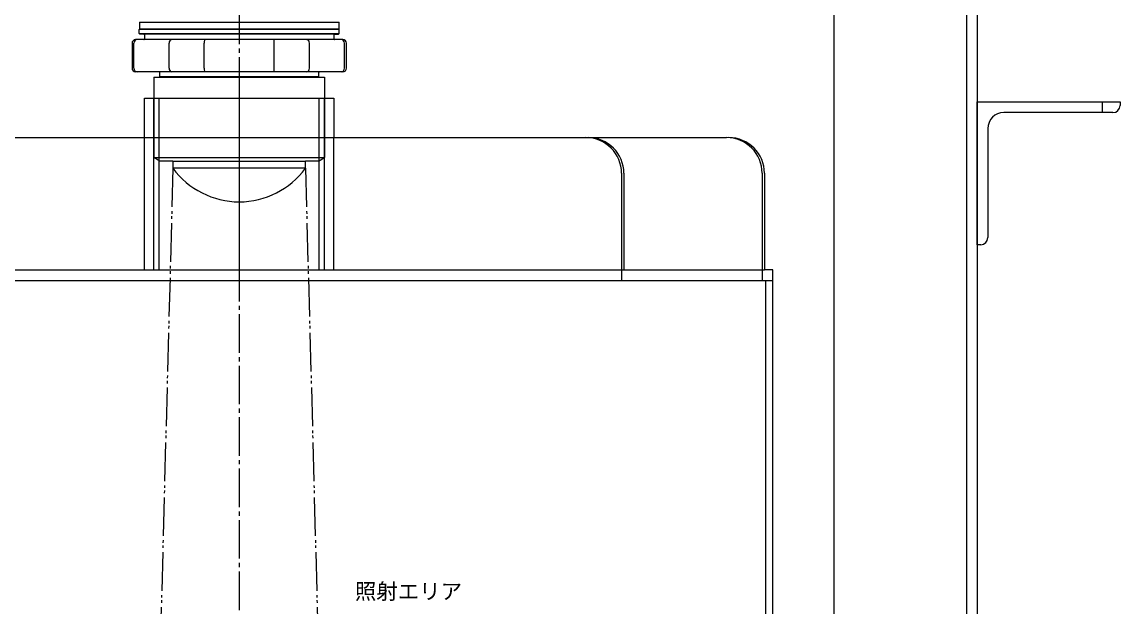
# Model space of a CAD drawing. Units: millimetres at full size. Extents: x -5218 to 5218, y -4308 to 3712.
# Drawn here: x -3207.8 to -2900.5, y 1103.2 to 1267 of the extents above; entities that cross this region are included whole.
import ezdxf
from ezdxf.enums import TextEntityAlignment as Align

# ---------------------------------------------------------------- set-up
doc = ezdxf.new("R2010")
doc.units = ezdxf.units.MM
doc.header["$LTSCALE"] = 1.2
doc.linetypes.add('CHAIN2', pattern=[12, 9, -1, 1, -1])
doc.linetypes.add('DOUBLE_CHAIN2', pattern=[12.8, 9, -1, 0.6, -0.6, 0.6, -1])
for name, color, linetype, lineweight in [('0-1_01_外形線', 134, 'Continuous', 9), ('0-2_03_かくれ線', 5, 'Continuous', 9), ('0-3_04_中心線', 4, 'CHAIN2', 9), ('0-6_05_仮想線', 7, 'DOUBLE_CHAIN2', 9), ('0-7_0', 134, 'Continuous', 9), ('0-C_07_寸法線', 3, 'Continuous', 9)]:
    doc.layers.add(name, color=color, linetype=linetype, lineweight=lineweight)
doc.styles.add('Arial', font='')
doc.styles.get('Arial').set_extended_font_data('Arial')

msp = doc.modelspace()

# ---------------------------------------------------------------- linework, layer by layer
at = {"layer": '0-1_01_外形線'}
for p, q in [((-3174.988, 1266.906), (-3174.988, 1265.006)), ((-3174.988, 1266.906), (-3119.088, 1266.906)), ((-3119.088, 1265.006), (-3119.088, 1266.906)), ((-3174.838, 1265.006), (-3175.038, 1264.806)), ((-3119.038, 1264.806), (-3175.038, 1264.806)), ((-3175.038, 1263.706), (-3175.038, 1264.806)), ((-3175.038, 1263.706), (-3119.038, 1263.706)), ((-3174.838, 1263.506), (-3175.038, 1263.706)), ((-3174.838, 1265.006), (-3174.988, 1265.006)), ((-3174.838, 1265.006), (-3119.238, 1265.006)), ((-3173.738, 1263.506), (-3174.838, 1263.506)), ((-3120.338, 1263.506), (-3173.738, 1263.506)), ((-3173.538, 1263.306), (-3173.538, 1262.206)), ((-3120.538, 1263.306), (-3120.538, 1262.206)), ((-3120.338, 1263.506), (-3119.238, 1263.506)), ((-3119.238, 1265.006), (-3119.038, 1264.806)), ((-3119.238, 1265.006), (-3119.088, 1265.006)), ((-3119.238, 1263.506), (-3119.038, 1263.706)), ((-3119.038, 1263.706), (-3119.038, 1264.806)), ((-3177.038, 1261.006), (-3177.038, 1254.006)), ((-3176.496, 1254.006), (-3176.496, 1261.006)), ((-3166.684, 1254.006), (-3166.684, 1261.006)), ((-3156.85, 1254.006), (-3156.85, 1261.006)), ((-3137.226, 1254.006), (-3137.226, 1261.006)), ((-3127.392, 1254.006), (-3127.392, 1261.006)), ((-3117.58, 1254.006), (-3117.58, 1261.006)), ((-3117.038, 1254.006), (-3117.038, 1261.006)), ((-3169.488, 1253.006), (-3176.038, 1253.006)), ((-3170.94, 1251.506), (-3170.94, 1245.589)), ((-3124.588, 1253.006), (-3169.488, 1253.006)), ((-3169.288, 1251.706), (-3169.288, 1252.806)), ((-3169.288, 1251.706), (-3124.788, 1251.706)), ((-3124.788, 1251.706), (-3124.788, 1252.806)), ((-3118.038, 1253.006), (-3124.588, 1253.006)), ((-2905.538, 1244.589), (-2905.538, 1241.589)), ((-2900.538, 1244.589), (-2900.538, 1243.589)), ((-2902.538, 1241.589), (-2933.038, 1241.589)), ((-2937.538, 1237.089), (-2937.538, 1206.589)), ((-3380.52, 1234.589), (-3010.69, 1234.589)), ((-3000.69, 1224.589), (-3000.69, 1194.589)), ((-3000.041, 1224.589), (-3000.041, 1197.589)), ((-2997.719, 1197.589), (-3000.041, 1197.589)), ((-2997.719, 1194.589), (-2997.719, 1197.589)), ((-2997.719, 284.59), (-2997.719, 1194.589))]:
    msp.add_line(p, q, dxfattribs=at)
for points in [[(-2980.538, 284.59), (-2980.538, 1444.589), (-2940.538, 1444.589), (-2940.538, 284.59)], [(-3118.038, 1262.006), (-3120.338, 1262.006), (-3173.738, 1262.006), (-3176.038, 1262.006)], [(-3170.94, 1251.506), (-3123.137, 1251.506), (-3123.137, 1245.589)], [(-3173.538, 1234.589), (-3173.538, 1245.589), (-3120.538, 1245.589), (-3120.538, 1234.589)], [(-2939.538, 1204.589), (-2940.538, 1204.589), (-2940.538, 1244.589), (-2900.538, 1244.589)]]:
    msp.add_lwpolyline(points, dxfattribs=at)
for centre, radius, start, end in [((-3173.738, 1263.306), 0.2, 0, 90), ((-3120.338, 1263.306), 0.2, 90, 180), ((-3176.038, 1261.006), 1, 90, 180), ((-3175.52, 1261.03), 0.977, 91.4898, 181.39733), ((-3173.738, 1262.206), 0.2, 270, 0), ((-3165.767, 1261.095), 0.921, 98.46972, 185.53549), ((-3153.125, 1261.092), 3.727, 168.62647, 181.31156), ((-3156.492, 1261.788), 0.289, 130.80311, 172.28959), ((-3137.584, 1261.788), 0.289, 7.71041, 49.19689), ((-3140.952, 1261.092), 3.727, 358.68844, 11.37353), ((-3128.309, 1261.095), 0.921, 354.46451, 81.53028), ((-3120.338, 1262.206), 0.2, 180, 270), ((-3118.557, 1261.03), 0.977, 358.60267, 88.5102), ((-3118.038, 1261.006), 1, 0, 90), ((-3176.038, 1254.006), 1, 180, 270), ((-3175.52, 1253.983), 0.977, 178.60267, 268.5102), ((-3165.767, 1253.918), 0.921, 174.46451, 261.53028), ((-3153.125, 1253.921), 3.727, 178.68844, 191.37353), ((-3140.952, 1253.921), 3.727, 348.62647, 1.31156), ((-3128.309, 1253.918), 0.921, 278.46972, 5.53549), ((-3118.557, 1253.983), 0.977, 271.4898, 1.39733), ((-3118.038, 1254.006), 1, 270, 0), ((-3169.488, 1252.806), 0.2, 0, 90), ((-3156.492, 1253.225), 0.289, 187.71041, 229.19689), ((-3137.584, 1253.225), 0.289, 310.80311, 352.28959), ((-3124.588, 1252.806), 0.2, 90, 180), ((-2933.038, 1237.089), 4.5, 90, 180), ((-2902.538, 1243.589), 2, 270, 0), ((-3010.69, 1224.589), 10, 0, 90), ((-3010.041, 1224.589), 10, 0, 90), ((-2939.538, 1206.589), 2, 270, 0)]:
    msp.add_arc(centre, radius, start, end, dxfattribs=at)
at = {"layer": '0-2_03_かくれ線'}
for p, q in [((-2943.538, 1444.589), (-2943.538, 94.59)), ((-3170.94, 1245.589), (-3170.94, 1229.006)), ((-3170.94, 1197.589), (-3170.94, 1245.589)), ((-3169.461, 1197.589), (-3169.461, 1245.589)), ((-3124.616, 1197.589), (-3124.616, 1245.589)), ((-3123.137, 1197.589), (-3123.137, 1245.589)), ((-3123.137, 1245.589), (-3123.137, 1229.006)), ((-3173.538, 1197.589), (-3173.538, 1234.589)), ((-3120.538, 1197.589), (-3120.538, 1234.589)), ((-3170.94, 1229.006), (-3123.137, 1229.006)), ((-3165.588, 1228.006), (-3165.588, 1226.006)), ((-3165.588, 1228.006), (-3128.488, 1228.006)), ((-3128.488, 1226.006), (-3128.488, 1228.006)), ((-3124.869, 1228.006), (-3128.488, 1228.006)), ((-3124.869, 1228.006), (-3123.137, 1229.006)), ((-3128.488, 1226.006), (-3165.588, 1226.006)), ((-3040.042, 1224.589), (-3040.042, 1194.589)), ((-3039.393, 1224.589), (-3039.393, 1197.589)), ((-3634.035, 1197.589), (-3000.041, 1197.589)), ((-3173.538, 1197.589), (-3120.538, 1197.589)), ((-2999.719, 1194.589), (-2999.719, 284.59))]:
    msp.add_line(p, q, dxfattribs=at)
msp.add_lwpolyline([(-3165.588, 1228.006), (-3169.208, 1228.006), (-3170.94, 1229.006)], dxfattribs=at)
for centre, radius, start, end in [((-3050.042, 1224.589), 10, 0, 90), ((-3049.393, 1224.589), 10, 0, 90), ((-3147.038, 1239.616), 23.007, 216.26695, 323.73305)]:
    msp.add_arc(centre, radius, start, end, dxfattribs=at)
at = {"layer": '0-3_04_中心線'}
for p, q in [((-3147.038, 1415.528), (-3147.038, 924.124)), ((-3147.038, 1250.589), (-3147.038, 1192.589))]:
    msp.add_line(p, q, dxfattribs=at)
at = {"layer": '0-6_05_仮想線'}
for p, q in [((-3165.588, 1226.006), (-3173.575, 926.007)), ((-3128.488, 1226.006), (-3120.501, 926.007))]:
    msp.add_line(p, q, dxfattribs=at)
at = {"layer": '0-7_0'}
msp.add_line((-3636.357, 1194.589), (-2997.719, 1194.589), dxfattribs=at)

# ---------------------------------------------------------------- texts
at = {"layer": '0-C_07_寸法線', "style": 'Arial'}
msp.add_text('照射エリア', height=4.399, dxfattribs=at).set_placement((-3114.663, 1104.052), align=Align.BOTTOM_LEFT)

doc.saveas('drawing.dxf')
